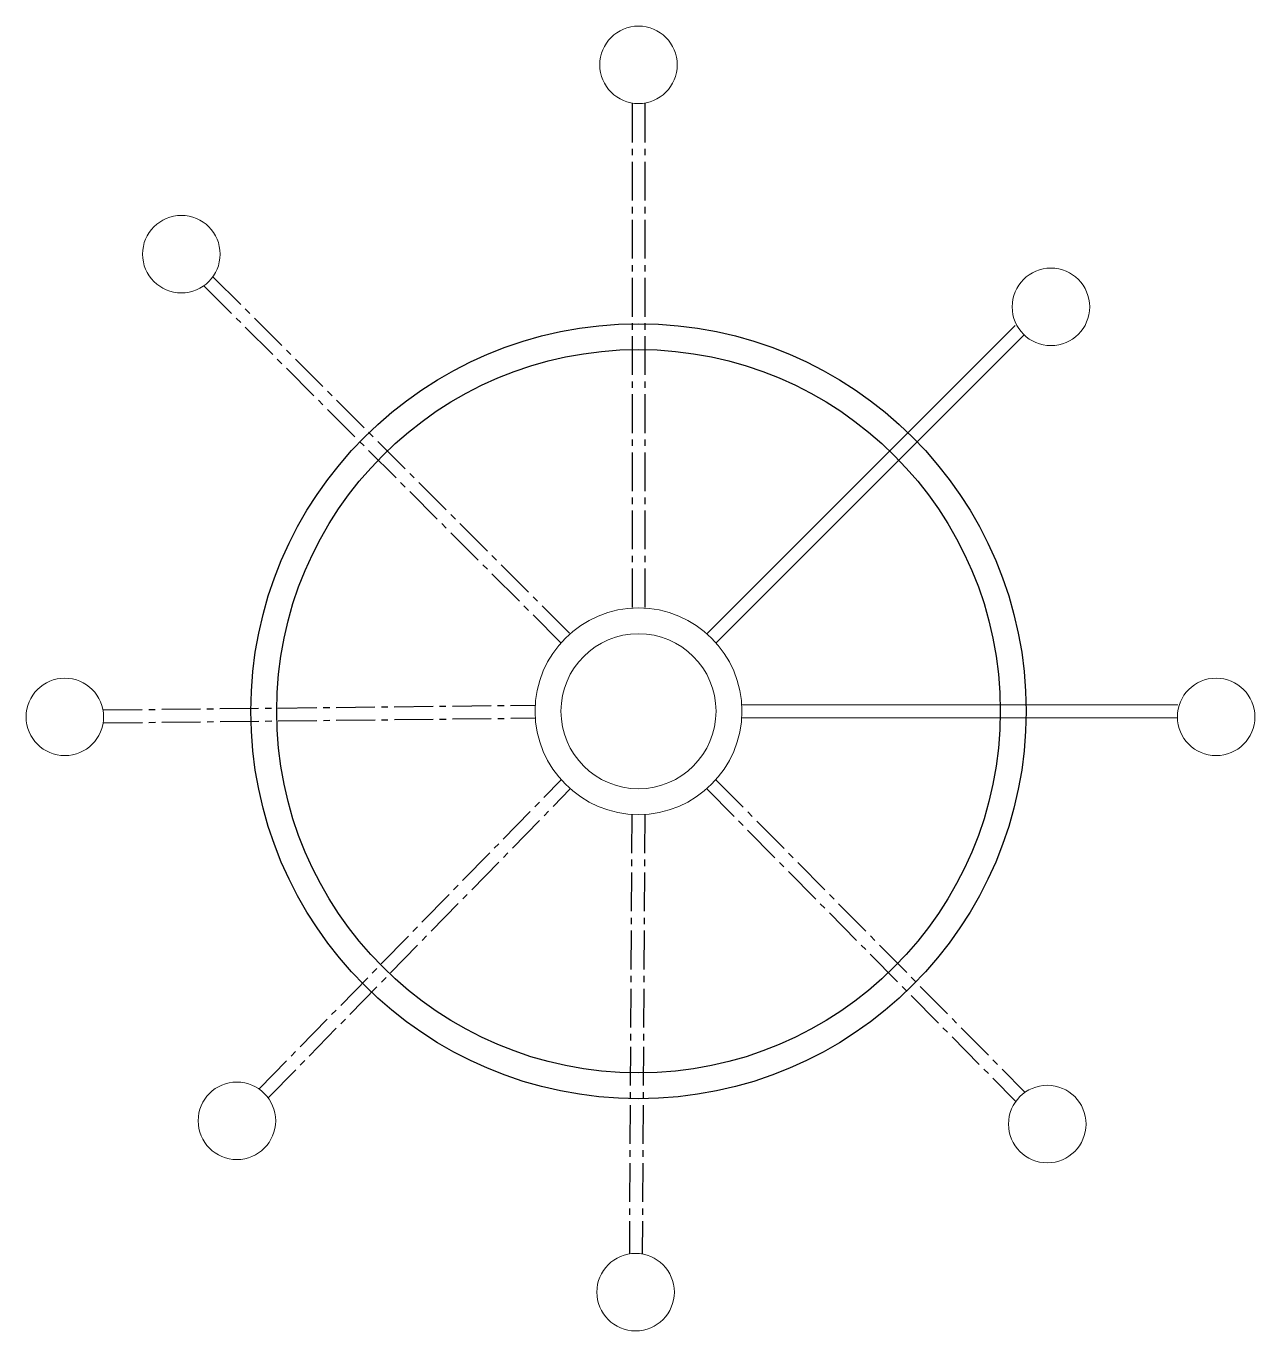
# Model space of a CAD drawing. Header units: inches. Extents: x 272.8 to 296.6, y 427.2 to 452.4.
import ezdxf

# ---------------------------------------------------------------- set-up
doc = ezdxf.new("R2010")
doc.units = ezdxf.units.IN
doc.header["$MEASUREMENT"] = 0
doc.linetypes.add('CENTER2', pattern=[1.125, 0.75, -0.125, 0.125, -0.125])
doc.layers.get('0').update_dxf_attribs({"color": 1, "lineweight": 9})
doc.layers.add('A201-Floorplan-2nd-floor', color=7, linetype='Continuous', lineweight=9)

# ---------------------------------------------------------------- blocks, each defined once
blk = doc.blocks.new('original-dining-room-chandelier-flat0')
at = {"linetype": 'CENTER2', "lineweight": -3}
for p, q in [((-0.125, 11.759), (-0.125, 1.996)), ((0.125, 11.759), (0.125, 1.996)), ((-10.35, 0.024), (-1.996, 0.119)), ((-10.347, -0.226), (-1.996, -0.131)), ((-0.128, -1.996), (-0.177, -10.491)), ((0.122, -1.996), (0.073, -10.492))]:
    blk.add_line(p, q, dxfattribs=at)
at = {"lineweight": 5}
for p, q in [((1.996, 0.125), (10.434, 0.125)), ((1.996, -0.125), (10.434, -0.125))]:
    blk.add_line(p, q, dxfattribs=at)
for centre, radius in [((0, 12.509), 0.75), ((0, 0), 2), ((0, 0), 1.5), ((-11.099, -0.11), 0.75), ((11.176, -0.11), 0.75), ((-0.056, -11.242), 0.75)]:
    blk.add_circle(centre, radius, dxfattribs=at)
at = {"lineweight": -3}
for radius in [7.5, 7]:
    blk.add_circle((0, 0), radius, dxfattribs=at)
blk = doc.blocks.new('original-dining-room-chandelier-flat1')
at = {"linetype": 'CENTER2', "lineweight": -3}
for p, q in [((-8.227, 8.403), (-1.323, 1.5)), ((-8.403, 8.227), (-1.5, 1.323)), ((-7.335, -7.302), (-1.496, -1.327)), ((-7.157, -7.477), (-1.319, -1.504)), ((1.321, -1.502), (7.293, -7.544)), ((1.498, -1.325), (7.471, -7.368))]:
    blk.add_line(p, q, dxfattribs=at)
at = {"lineweight": 5}
for p, q in [((1.323, 1.5), (7.29, 7.467)), ((1.5, 1.323), (7.467, 7.29))]:
    blk.add_line(p, q, dxfattribs=at)
for centre, radius in [((-8.845, 8.845), 0.75), ((7.98, 7.825), 0.75), ((0, 0), 2), ((0, 0), 1.5), ((-7.77, -7.926), 0.75), ((7.909, -7.989), 0.75)]:
    blk.add_circle(centre, radius, dxfattribs=at)
at = {"lineweight": -3}
for radius in [7.5, 7]:
    blk.add_circle((0, 0), radius, dxfattribs=at)

msp = doc.modelspace()

# ---------------------------------------------------------------- block references
at = {"layer": 'A201-Floorplan-2nd-floor', "lineweight": 5}
for name in ['original-dining-room-chandelier-flat0', 'original-dining-room-chandelier-flat1']:
    msp.add_blockref(name, (284.697, 439.165), dxfattribs=at)

doc.saveas('drawing.dxf')
